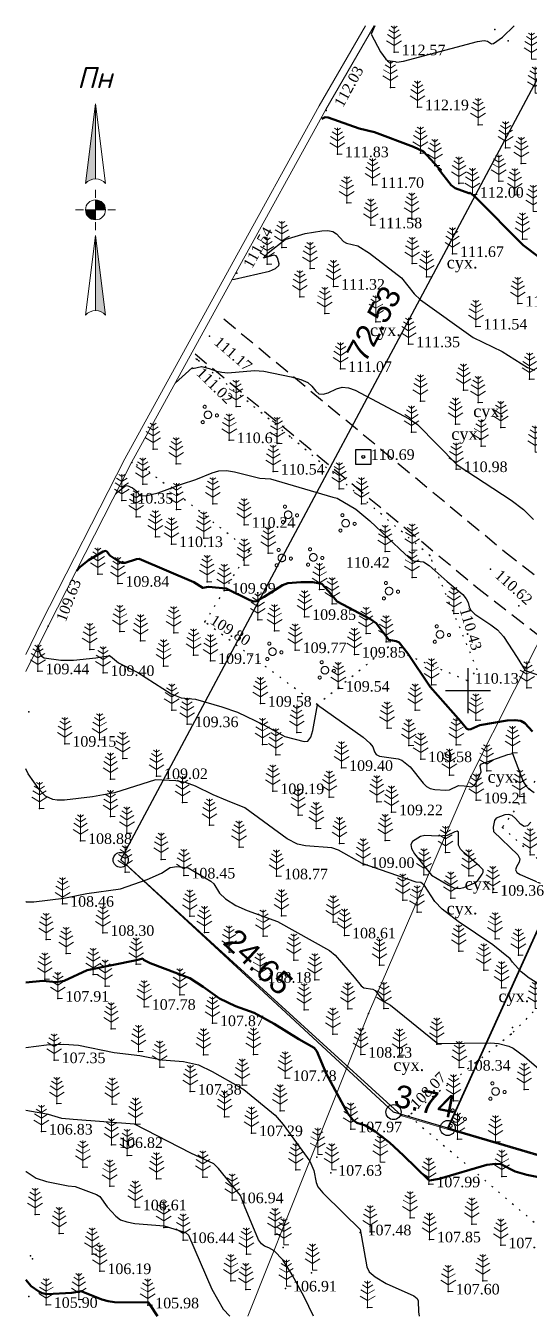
# Model space of a CAD drawing. Header units: millimetres. Extents: x 5405370.7 to 5405459.7, y 5524808.5 to 5524894.1.
# Drawn here: x 5405370.7 to 5405404.1, y 5524808.5 to 5524894.1 of the extents above; entities that cross this region are included whole.
import ezdxf
from ezdxf.enums import TextEntityAlignment as Align

# ---------------------------------------------------------------- set-up
doc = ezdxf.new("R2010")
doc.units = ezdxf.units.MM
doc.set_wipeout_variables(frame=1)
for name, pattern in [('DASHEDX2', [1.5, 1, -0.5]), ('HIDDEN', [0.5, 0, -0.5]), ('суцільна', [50, 50, 0])]:
    doc.linetypes.add(name, pattern=pattern)
for name, color, linetype, lineweight in [('#Лист (текст_ПН)', 250, 'Continuous', 0), ('#Штамп', 250, 'Continuous', 0), ('11900000', 1, 'Continuous', 30), ('82323000', 185, 'Сеточный', 20), ('Контур', 7, 'HIDDEN', 30), ('ограждение', 7, 'ZABOR', 20), ('ТОЧКИ', 7, 'Continuous', 30), ('усл. знак', 7, 'суцільна', 20)]:
    doc.layers.add(name, color=color, linetype=linetype, lineweight=lineweight)
for name, color, linetype in [('SC007', 7, 'Continuous'), ('горизонтали', 42, 'Continuous'), ('дороги', 7, 'Continuous'), ('Ділянки_Межі', 10, 'Continuous'), ('надписи', 7, 'Continuous'), ('отметки', 7, 'Continuous'), ('промеры', 185, 'Continuous'), ('Растительность', 7, 'Continuous')]:
    doc.layers.add(name, color=color, linetype=linetype)
doc.styles.get("Standard").update_dxf_attribs({"font": 'arial.ttf'})
doc.styles.add('times', font='times.ttf')
doc.styles.add('Мой_Топо', font='isocpeui.ttf')
doc.linetypes.add('ZABOR', pattern='A,1,-0.1,[132,ltypeshp.shx,S=0.25,R=0,X=-0.1,Y=0],-0.4,1', length=2.5)
doc.linetypes.add('ЗаборДерПр', pattern='A,1,[130,ltypeshp.shx,S=0.25,R=0,X=0,Y=-0.25],1.5', length=2.5)
doc.linetypes.add('Сеточный', pattern='A,2.2,["<",Standard,S=0.5,R=90,X=0,Y=0],2.2,["<",Standard,S=0.5,R=270,X=-0.5,Y=0],0.1', length=4.5)

# ---------------------------------------------------------------- blocks, each defined once
blk = doc.blocks.new('A$C51FE15A3')
at = {"layer": 'Растительность', "color": 94, "lineweight": 0}
for points in [[(-0.201, 1.726), (0, 1.584), (0.201, 1.726)], [(0, 1.75), (0, 0), (0.319, 0)], [(-0.447, 1.172), (0, 0.895), (0.447, 1.172)], [(-0.343, 1.489), (0, 1.267), (0.343, 1.489)], [(-0.493, 0.753), (0, 0.444), (0.493, 0.753)]]:
    blk.add_lwpolyline(points, dxfattribs=at)
blk = doc.blocks.new('SYMBOL902')
at = {"layer": 'SC007'}
blk.add_lwpolyline([(-1.25, -1.25), (-1.25, 1.25), (1.25, 1.25), (1.25, -1.25)], close=True, dxfattribs=at)
blk.add_circle((0, 0), 0.25, dxfattribs=at)
blk = doc.blocks.new('A$C72385B22')
at = {"layer": 'усл. знак'}
for centre, radius in [((0, 0), 0.625), ((-0.02, 1.49), 0.25), ((-1.29, -0.64), 0.25), ((1.28, -0.76), 0.25)]:
    blk.add_circle(centre, radius, dxfattribs=at)
blk = doc.blocks.new('*U31')
at = {"color": 0}
for points in [[(-0.113, 0), (-0.109, -0.029), (-0.097, -0.056)], [(-0.113, 0), (-0.097, -0.056), (0, 0)], [(-0.097, -0.056), (0, -0.113), (0, 0)], [(-0.097, -0.056), (-0.08, -0.08), (-0.056, -0.097)], [(-0.097, -0.056), (-0.056, -0.097), (0, -0.113)], [(-0.056, -0.097), (-0.029, -0.109), (0, -0.113)]]:
    blk.add_solid(points, dxfattribs=at)
blk = doc.blocks.new('*U32')
at = {"color": 0}
for points in [[(0, 0), (0.097, 0.056), (0, 0.113)], [(0.097, 0.056), (0.029, 0.109), (0, 0.113)], [(0, 0), (0.113, 0), (0.097, 0.056)], [(0.097, 0.056), (0.056, 0.097), (0.029, 0.109)], [(0.097, 0.056), (0.08, 0.08), (0.056, 0.097)], [(0.113, 0), (0.109, 0.029), (0.097, 0.056)]]:
    blk.add_solid(points, dxfattribs=at)
blk = doc.blocks.new('*U33')
at = {"color": 0}
for points in [[(0, -1.136), (0.021, -1.138), (0, -0.288)], [(0.021, -1.138), (0.042, -1.142), (0, -0.288)], [(0.042, -1.142), (0.062, -1.15), (0, -0.288)], [(0.062, -1.15), (0.081, -1.16), (0, -0.288)], [(0.081, -1.16), (0.098, -1.173), (0, -0.288)], [(0.098, -1.173), (0.113, -1.188), (0, -0.288)]]:
    blk.add_solid(points, dxfattribs=at)
blk = doc.blocks.new('*U34')
at = {"color": 0}
for points in [[(-0.113, 0.297), (-0.098, 0.312), (0, 1.197)], [(-0.098, 0.312), (-0.081, 0.325), (0, 1.197)], [(-0.081, 0.325), (-0.062, 0.335), (0, 1.197)], [(-0.062, 0.335), (-0.042, 0.343), (0, 1.197)], [(-0.042, 0.343), (-0.021, 0.347), (0, 1.197)], [(-0.021, 0.347), (0, 0.349), (0, 1.197)]]:
    blk.add_solid(points, dxfattribs=at)
blk = doc.blocks.new('#Північ')
at = {"color": 7}
blk.add_wipeout([(-2.901, 10.635), (2.901, 10.635), (2.901, -7.981), (-2.901, -7.981)], dxfattribs=at).dxf.layer = '#Лист (текст_ПН)'
at = {"layer": '#Лист (текст_ПН)'}
for p, q in [((-0.663, 1.748), (0, 7.043)), ((0, 7.043), (0, 2.052)), ((0, 7.043), (0.663, 1.748)), ((0, 1.337), (0, 0.807)), ((-1.337, 0), (-0.807, 0)), ((-0.662, 0), (0.662, 0)), ((0, 0.662), (0, -0.662)), ((1.337, 0), (0.807, 0)), ((0, -1.337), (0, -0.807)), ((-0.663, -6.99), (0, -1.695)), ((0, -1.695), (0.663, -6.99)), ((0, -1.695), (0, -6.686))]:
    blk.add_line(p, q, dxfattribs=at)
at = {"layer": '#Лист (текст_ПН)', "flags": 128}
for points in [[(0, 7.043), (-0.663, 1.748, -0.218585), (0, 2.052)], [(0, 0), (-0.662, 0, 0.414214), (0, -0.662)]]:
    blk.add_lwpolyline(points, format="xyb", close=True, dxfattribs=at)
at = {"layer": '#Лист (текст_ПН)'}
blk.add_circle((0, 0), 0.662, dxfattribs=at)
for centre in [(0, 1.178), (0, -7.56)]:
    blk.add_arc(centre, 0.874, 40.67981, 139.32019, dxfattribs=at)
at = {"layer": '#Лист (текст_ПН)', "xscale": 5.883850111352785, "yscale": 5.883850111352785, "zscale": 5.883850111352785}
for name in ['*U34', '*U31', '*U32', '*U33']:
    blk.add_blockref(name, (0, 0), dxfattribs=at)
at = {"layer": '#Лист (текст_ПН)', "style": 'Мой_Топо'}
blk.add_text('Пн', height=1.4, dxfattribs=at).set_placement((-1.217, 8.077))

msp = doc.modelspace()

# ---------------------------------------------------------------- linework, layer by layer
at = {"layer": '11900000', "color": 7}
for points in [[(5405400, 5524848.5, 0), (5405400, 5524851.5, 0)], [(5405400, 5524848.5, 0), (5405400, 5524851.5, 0)], [(5405398.5, 5524850, 0), (5405401.5, 5524850, 0)], [(5405398.5, 5524850, 0), (5405401.5, 5524850, 0)]]:
    msp.add_polyline3d(points, dxfattribs=at)
at = {"layer": '82323000', "color": 7, "elevation": 114.18}
msp.add_lwpolyline([(5405425.906, 5524894.116), (5405418.996, 5524881.77), (5405408.873, 5524861.562), (5405400.188, 5524844.312), (5405393.4, 5524828.577), (5405385.402, 5524808.491)], dxfattribs=at)
at = {"layer": 'горизонтали', "color": 32}
for points in [[(5405393.826, 5524894.116, 112.5), (5405393.567, 5524893.572, 112.5), (5405394.187, 5524892.382, 112.5), (5405394.537, 5524891.892, 112.5), (5405394.667, 5524891.822, 112.5), (5405395.157, 5524891.752, 112.5), (5405395.277, 5524891.702, 112.5), (5405395.727, 5524891.762, 112.5), (5405400.637, 5524893.072, 112.5), (5405401.077, 5524893.132, 112.5), (5405401.287, 5524893.102, 112.5), (5405401.567, 5524892.922, 112.5), (5405401.697, 5524892.942, 112.5), (5405402.277, 5524893.352, 112.5), (5405403.062, 5524894.116, 112.5)], [(5405384.353, 5524877.274, 101.569), (5405384.507, 5524877.312, 111.5), (5405386.837, 5524877.842, 111.5), (5405387.237, 5524878.002, 111.5), (5405387.457, 5524878.202, 111.5), (5405387.477, 5524878.322, 111.5), (5405387.357, 5524878.722, 111.5), (5405387.267, 5524878.842, 111.5), (5405387.117, 5524878.892, 111.5), (5405386.427, 5524878.702, 111.5), (5405386.747, 5524879.042, 111.5), (5405387.877, 5524879.942, 111.5), (5405389.207, 5524880.332, 111.5), (5405390.297, 5524880.522, 111.5), (5405390.707, 5524880.542, 111.5), (5405391.027, 5524880.472, 111.5), (5405391.267, 5524880.312, 111.5), (5405391.747, 5524879.802, 111.5), (5405391.937, 5524879.682, 111.5), (5405392.697, 5524879.512, 111.5), (5405393.467, 5524879.022, 111.5), (5405395.577, 5524877.402, 111.5), (5405396.437, 5524876.332, 111.5), (5405396.857, 5524875.942, 111.5), (5405400.337, 5524873.442, 111.5), (5405402.267, 5524872.512, 111.5), (5405403.947, 5524871.442, 111.5), (5405404.417, 5524871.272, 111.5)], [(5405380.574, 5524870.403, 101.569), (5405381.717, 5524871.432, 111), (5405381.747, 5524871.382, 111), (5405382.327, 5524871.502, 111), (5405382.837, 5524871.382, 111), (5405383.317, 5524871.202, 111), (5405383.657, 5524871.122, 111), (5405384.067, 5524871.092, 111), (5405385.827, 5524871.252, 111), (5405386.447, 5524871.202, 111), (5405388.267, 5524870.822, 111), (5405388.907, 5524870.642, 111), (5405389.367, 5524870.442, 111), (5405389.637, 5524870.212, 111), (5405389.907, 5524869.862, 111), (5405390.107, 5524869.692, 111), (5405390.387, 5524869.662, 111), (5405390.717, 5524869.762, 111), (5405391.267, 5524870.032, 111), (5405391.647, 5524870.132, 111), (5405392.067, 5524870.102, 111), (5405392.517, 5524869.942, 111), (5405396.097, 5524868.032, 111), (5405396.657, 5524867.662, 111), (5405399.277, 5524864.982, 111), (5405402.857, 5524862.632, 111), (5405403.687, 5524862.012, 111), (5405404.337, 5524861.362, 111)], [(5405376.612, 5524863.045, 101.569), (5405376.857, 5524863.262, 110.5), (5405377.227, 5524863.572, 110.5), (5405377.377, 5524863.602, 110.5), (5405377.747, 5524863.452, 110.5), (5405378.067, 5524863.182, 110.5), (5405378.157, 5524863.022, 110.5), (5405378.257, 5524862.942, 110.5), (5405378.597, 5524862.922, 110.5), (5405379.447, 5524863.122, 110.5), (5405380.997, 5524863.692, 110.5), (5405381.947, 5524864.002, 110.5), (5405383.017, 5524864.462, 110.5), (5405383.477, 5524864.592, 110.5), (5405383.977, 5524864.612, 110.5), (5405384.517, 5524864.522, 110.5), (5405386.197, 5524864.102, 110.5), (5405386.897, 5524864.062, 110.5), (5405391.037, 5524862.842, 110.5), (5405391.327, 5524862.782, 110.5), (5405392.547, 5524862.042, 110.5), (5405393.477, 5524861.262, 110.5), (5405395.837, 5524859.062, 110.5), (5405396.217, 5524858.692, 110.5), (5405396.387, 5524858.612, 110.5), (5405397.047, 5524858.542, 110.5), (5405397.417, 5524858.312, 110.5), (5405398.607, 5524857.252, 110.5), (5405399.647, 5524856.372, 110.5), (5405399.887, 5524856.082, 110.5), (5405400.007, 5524855.852, 110.5), (5405400.077, 5524855.552, 110.5), (5405400.197, 5524855.332, 110.5), (5405400.447, 5524855.082, 110.5), (5405401.517, 5524854.372, 110.5), (5405401.957, 5524854.032, 110.5), (5405402.357, 5524853.592, 110.5), (5405403.267, 5524852.202, 110.5), (5405403.797, 5524851.342, 110.5), (5405406.557, 5524850.392, 110.5)], [(5405371.477, 5524852.882, 109.5), (5405371.607, 5524852.422, 109.5), (5405371.697, 5524852.282, 109.5), (5405371.887, 5524852.182, 109.5), (5405372.987, 5524852.022, 109.5), (5405373.827, 5524852.032, 109.5), (5405375.307, 5524852.172, 109.5), (5405376.127, 5524852.302, 109.5), (5405376.287, 5524852.282, 109.5), (5405376.807, 5524851.852, 109.5), (5405378.087, 5524851.202, 109.5), (5405380.317, 5524849.792, 109.5), (5405380.977, 5524849.512, 109.5), (5405381.927, 5524849.432, 109.5), (5405383.677, 5524848.922, 109.5), (5405384.697, 5524848.562, 109.5), (5405386.457, 5524847.722, 109.5), (5405387.847, 5524846.962, 109.5), (5405389.127, 5524846.622, 109.5), (5405389.377, 5524846.652, 109.5), (5405389.567, 5524846.902, 109.5), (5405389.697, 5524847.362, 109.5), (5405390.017, 5524849.062, 109.5), (5405393.047, 5524846.902, 109.5), (5405393.477, 5524846.522, 109.5), (5405393.677, 5524846.262, 109.5), (5405393.787, 5524845.942, 109.5), (5405393.917, 5524845.762, 109.5), (5405394.137, 5524845.642, 109.5), (5405395.357, 5524845.482, 109.5), (5405395.617, 5524845.392, 109.5), (5405396.157, 5524844.942, 109.5), (5405397.027, 5524843.862, 109.5), (5405397.247, 5524843.642, 109.5), (5405397.497, 5524843.502, 109.5), (5405397.787, 5524843.432, 109.5), (5405398.527, 5524843.392, 109.5), (5405398.767, 5524843.422, 109.5), (5405399.357, 5524843.702, 109.5), (5405399.737, 5524843.692, 109.5), (5405400.237, 5524843.612, 109.5), (5405400.407, 5524843.702, 109.5), (5405400.547, 5524843.882, 109.5), (5405400.877, 5524844.612, 109.5), (5405400.807, 5524845.022, 109.5), (5405400.887, 5524845.142, 109.5), (5405402.647, 5524845.762, 109.5), (5405402.947, 5524845.832, 109.5), (5405403.667, 5524843.982, 109.5), (5405403.837, 5524843.692, 109.5), (5405403.997, 5524843.522, 109.5), (5405404.377, 5524843.252, 109.5)], [(5405405.657, 5524829.942, 109), (5405404.047, 5524830.932, 109), (5405403.517, 5524831.352, 109), (5405402.947, 5524831.972, 109), (5405402.787, 5524832.202, 109), (5405401.637, 5524833.142, 109), (5405399.347, 5524834.672, 109), (5405398.287, 5524835.502, 109), (5405397.807, 5524836.012, 109), (5405397.107, 5524837.062, 109), (5405396.967, 5524837.212, 109), (5405396.867, 5524837.262, 109), (5405396.567, 5524837.292, 109), (5405392.967, 5524838.522, 109), (5405391.417, 5524839.412, 109), (5405390.957, 5524839.562, 109), (5405389.227, 5524839.692, 109), (5405388.687, 5524839.812, 109), (5405388.007, 5524840.162, 109), (5405385.197, 5524842.222, 109), (5405384.037, 5524842.692, 109), (5405383.097, 5524843.082, 109), (5405381.927, 5524843.652, 109), (5405381.257, 5524843.902, 109), (5405380.617, 5524844.012, 109), (5405379.257, 5524844.092, 109), (5405376.547, 5524843.222, 109), (5405375.097, 5524842.952, 109), (5405373.227, 5524842.742, 109), (5405372.747, 5524842.732, 109), (5405372.457, 5524842.772, 109), (5405371.977, 5524842.992, 109), (5405371.567, 5524843.412, 109), (5405370.827, 5524844.482, 109), (5405370.665, 5524844.811, 109)], [(5405404.177, 5524841.282, 109.5), (5405403.947, 5524841.032, 109.5), (5405403.717, 5524840.982, 109.5), (5405403.487, 5524841.132, 109.5), (5405403.157, 5524841.512, 109.5), (5405402.927, 5524841.712, 109.5), (5405402.687, 5524841.792, 109.5), (5405402.447, 5524841.762, 109.5), (5405401.877, 5524841.532, 109.5), (5405401.747, 5524841.392, 109.5), (5405401.667, 5524840.932, 109.5), (5405401.687, 5524840.652, 109.5), (5405403.307, 5524839.102, 109.5), (5405403.427, 5524838.832, 109.5), (5405403.387, 5524838.612, 109.5), (5405403.207, 5524838.302, 109.5), (5405403.157, 5524838.112, 109.5), (5405403.247, 5524837.942, 109.5), (5405403.467, 5524837.792, 109.5), (5405404.777, 5524837.232, 109.5)], [(5405370.665, 5524836.004, 108.5), (5405370.697, 5524835.992, 108.5), (5405371.187, 5524835.982, 108.5), (5405373.177, 5524836.222, 108.5), (5405374.707, 5524836.542, 108.5), (5405376.947, 5524836.852, 108.5), (5405378.707, 5524837.472, 108.5), (5405379.667, 5524837.892, 108.5), (5405380.237, 5524838.262, 108.5), (5405380.677, 5524838.322, 108.5), (5405381.427, 5524838.252, 108.5), (5405382.947, 5524837.352, 108.5), (5405383.147, 5524837.182, 108.5), (5405383.517, 5524836.562, 108.5), (5405383.917, 5524836.192, 108.5), (5405384.587, 5524835.742, 108.5), (5405385.347, 5524835.412, 108.5), (5405387.367, 5524834.672, 108.5), (5405390.807, 5524832.762, 108.5), (5405391.187, 5524832.452, 108.5), (5405392.457, 5524830.982, 108.5), (5405392.917, 5524830.402, 108.5), (5405393.087, 5524830.272, 108.5), (5405393.687, 5524830.202, 108.5), (5405393.837, 5524830.102, 108.5), (5405394.417, 5524829.362, 108.5), (5405394.857, 5524829.132, 108.5), (5405397.997, 5524826.592, 108.5), (5405401.497, 5524826.622, 108.5), (5405402.027, 5524826.592, 108.5), (5405402.717, 5524826.412, 108.5), (5405402.997, 5524826.282, 108.5), (5405403.747, 5524825.722, 108.5), (5405404.847, 5524824.772, 108.5)], [(5405370.665, 5524826.331, 107.5), (5405372.037, 5524826.502, 107.5), (5405373.187, 5524826.542, 107.5), (5405374.167, 5524826.472, 107.5), (5405376.527, 5524825.982, 107.5), (5405378.237, 5524825.792, 107.5), (5405379.687, 5524825.492, 107.5), (5405381.117, 5524825.382, 107.5), (5405382.127, 5524825.172, 107.5), (5405383.037, 5524824.722, 107.5), (5405384.897, 5524823.672, 107.5), (5405385.127, 5524823.542, 107.5), (5405387.207, 5524821.832, 107.5), (5405387.747, 5524821.222, 107.5), (5405389.507, 5524818.772, 107.5), (5405389.767, 5524818.162, 107.5), (5405389.917, 5524817.372, 107.5), (5405390.047, 5524817.072, 107.5), (5405390.367, 5524816.672, 107.5), (5405391.747, 5524815.332, 107.5), (5405392.837, 5524814.242, 107.5), (5405392.937, 5524813.752, 107.5), (5405393.287, 5524811.762, 107.5), (5405393.437, 5524811.432, 107.5), (5405393.837, 5524811.112, 107.5), (5405394.577, 5524810.652, 107.5), (5405396.407, 5524809.842, 107.5), (5405396.627, 5524809.672, 107.5), (5405396.697, 5524809.512, 107.5), (5405396.717, 5524808.782, 107.5), (5405396.751, 5524808.491, 107.5)], [(5405389.742, 5524808.491, 107), (5405389.127, 5524809.782, 107), (5405388.337, 5524811.242, 107), (5405387.707, 5524812.232, 107), (5405387.147, 5524812.832, 107), (5405386.787, 5524813.032, 107), (5405386.497, 5524813.142, 107), (5405386.307, 5524813.282, 107), (5405386.107, 5524813.552, 107), (5405385.167, 5524815.782, 107), (5405384.897, 5524816.502, 107), (5405383.457, 5524818.282, 107), (5405383.127, 5524818.602, 107), (5405381.617, 5524819.312, 107), (5405377.877, 5524821.232, 107), (5405373.797, 5524821.542, 107), (5405373.057, 5524821.602, 107), (5405372.177, 5524821.872, 107), (5405370.665, 5524822.139, 107)], [(5405370.665, 5524818.093, 106.5), (5405370.687, 5524818.082, 106.5), (5405371.347, 5524817.652, 106.5), (5405372.037, 5524817.422, 106.5), (5405373.467, 5524817.132, 106.5), (5405373.937, 5524817.092, 106.5), (5405375.357, 5524816.572, 106.5), (5405375.567, 5524816.442, 106.5), (5405376.057, 5524815.742, 106.5), (5405376.647, 5524815.122, 106.5), (5405376.947, 5524814.892, 106.5), (5405377.367, 5524814.742, 106.5), (5405377.897, 5524814.652, 106.5), (5405379.847, 5524814.482, 106.5), (5405381.247, 5524814.042, 106.5), (5405381.447, 5524813.862, 106.5), (5405382.997, 5524810.282, 106.5), (5405383.757, 5524808.962, 106.5), (5405384.198, 5524808.491, 106.5)]]:
    msp.add_polyline3d(points, dxfattribs=at)
at = {"layer": 'горизонтали', "color": 32, "lineweight": 50}
for points in [[(5405390.307, 5524887.932, 112), (5405390.517, 5524888.052, 112), (5405390.727, 5524888.042, 112), (5405392.777, 5524887.292, 112), (5405393.787, 5524887.062, 112), (5405396.387, 5524886.092, 112), (5405397.057, 5524885.772, 112), (5405397.987, 5524884.742, 112), (5405398.217, 5524884.542, 112), (5405398.027, 5524884.652, 112), (5405398.877, 5524883.532, 112), (5405399.137, 5524883.332, 112), (5405400.047, 5524883.012, 112), (5405400.187, 5524882.992, 112), (5405400.137, 5524883.042, 112), (5405400.487, 5524882.752, 112), (5405403.667, 5524879.552, 112), (5405406.827, 5524877.162, 112)], [(5405374.018, 5524857.956, 101.569), (5405374.018, 5524857.956, 101.569), (5405374.018, 5524857.956, 101.569), (5405374.257, 5524858.192, 110), (5405374.827, 5524858.662, 110), (5405375.787, 5524859.232, 110), (5405375.967, 5524859.272, 110), (5405376.067, 5524859.212, 110), (5405376.237, 5524858.972, 110), (5405376.837, 5524858.572, 110), (5405377.037, 5524858.492, 110), (5405377.247, 5524858.482, 110), (5405378.007, 5524858.732, 110), (5405378.187, 5524858.752, 110), (5405381.807, 5524857.192, 110), (5405382.407, 5524856.812, 110), (5405382.777, 5524856.892, 110), (5405383.947, 5524856.772, 110), (5405385.517, 5524856.002, 110), (5405385.777, 5524855.922, 110), (5405385.937, 5524855.932, 110), (5405386.487, 5524856.232, 110), (5405387.687, 5524857.002, 110), (5405388.037, 5524857.132, 110), (5405388.907, 5524857.202, 110), (5405389.697, 5524857.192, 110), (5405390.297, 5524857.082, 110), (5405390.747, 5524856.602, 110), (5405391.317, 5524855.912, 110), (5405393.537, 5524854.742, 110), (5405393.907, 5524854.472, 110), (5405394.397, 5524853.832, 110), (5405394.737, 5524853.372, 110), (5405395.237, 5524853.292, 110), (5405395.427, 5524853.192, 110), (5405396.007, 5524852.462, 110), (5405397.497, 5524850.252, 110), (5405399.527, 5524847.942, 110), (5405399.897, 5524847.482, 110), (5405400.037, 5524847.422, 110), (5405400.177, 5524847.442, 110), (5405400.787, 5524847.702, 110), (5405402.597, 5524848.012, 110), (5405403.107, 5524848.052, 110), (5405403.507, 5524847.992, 110), (5405403.777, 5524847.832, 110), (5405404.287, 5524847.282, 110)], [(5405370.665, 5524830.627, 108), (5405371.797, 5524830.742, 108), (5405372.667, 5524830.652, 108), (5405373.207, 5524830.752, 108), (5405374.737, 5524831.462, 108), (5405377.997, 5524832.122, 108), (5405378.427, 5524832.222, 108), (5405378.477, 5524832.132, 108), (5405378.907, 5524831.922, 108), (5405381.547, 5524830.912, 108), (5405382.427, 5524830.342, 108), (5405383.517, 5524829.562, 108), (5405384.577, 5524829.072, 108), (5405385.817, 5524828.612, 108), (5405387.137, 5524827.902, 108), (5405388.777, 5524826.872, 108), (5405389.787, 5524826.292, 108), (5405389.977, 5524826.082, 108), (5405390.617, 5524824.562, 108), (5405392.037, 5524821.942, 108), (5405392.367, 5524821.512, 108), (5405392.617, 5524821.322, 108), (5405393.197, 5524821.142, 108), (5405393.837, 5524820.742, 108), (5405394.787, 5524820.022, 108), (5405395.727, 5524819.152, 108), (5405397.377, 5524817.532, 108), (5405397.447, 5524817.492, 108), (5405398.077, 5524817.612, 108), (5405401.257, 5524818.542, 108), (5405401.827, 5524818.612, 108), (5405402.167, 5524818.572, 108), (5405403.117, 5524818.082, 108), (5405403.907, 5524817.872, 108), (5405406.937, 5524817.272, 108)], [(5405370.665, 5524810.896, 106), (5405371.027, 5524810.492, 106), (5405371.527, 5524810.132, 106), (5405371.757, 5524810.022, 106), (5405372.067, 5524809.962, 106), (5405373.727, 5524810.032, 106), (5405374.347, 5524810.152, 106), (5405375.717, 5524809.602, 106), (5405376.127, 5524809.482, 106), (5405376.557, 5524809.412, 106), (5405378.807, 5524809.402, 106), (5405378.897, 5524809.272, 106), (5405379.4, 5524808.491, 106)]]:
    msp.add_polyline3d(points, dxfattribs=at)
at = {"layer": 'горизонтали', "color": 32}
msp.add_polyline3d([(5405398.697, 5524837.082, 109), (5405399.067, 5524836.912, 109), (5405399.417, 5524836.862, 109), (5405399.727, 5524836.932, 109), (5405400.457, 5524837.252, 109), (5405400.657, 5524837.392, 109), (5405400.937, 5524837.812, 109), (5405401.007, 5524837.962, 109), (5405400.997, 5524838.102, 109), (5405400.767, 5524838.352, 109), (5405399.737, 5524839.242, 109), (5405399.497, 5524839.492, 109), (5405399.357, 5524839.742, 109), (5405399.357, 5524840.602, 109), (5405399.277, 5524840.672, 109), (5405399.127, 5524840.632, 109), (5405398.627, 5524840.382, 109), (5405398.017, 5524840.342, 109), (5405397.137, 5524840.392, 109), (5405396.857, 5524840.322, 109), (5405396.317, 5524839.982, 109), (5405396.197, 5524839.792, 109), (5405396.247, 5524839.522, 109), (5405396.457, 5524839.182, 109), (5405397.567, 5524837.762, 109), (5405398.697, 5524837.082, 109)], close=True, dxfattribs=at)
at = {"layer": 'дороги', "color": 7, "linetype": 'DASHEDX2', "elevation": 111.172}
for points in [[(5405383.804, 5524874.666), (5405402.423, 5524859.231), (5405416.105, 5524848.587), (5405435.343, 5524831.304), (5405459.049, 5524812.123), (5405459.658, 5524811.644)], [(5405381.89, 5524872.356), (5405400.545, 5524856.891), (5405414.179, 5524846.285), (5405433.395, 5524829.02), (5405457.177, 5524809.779), (5405458.812, 5524808.491)]]:
    msp.add_lwpolyline(points, dxfattribs=at)
at = {"layer": 'Ділянки_Межі'}
msp.add_lwpolyline([(5405431.196, 5524894.116), (5405431.505, 5524893.983), (5405426.773, 5524883.037), (5405398.65, 5524820.978), (5405395.058, 5524822.036), (5405376.96, 5524838.77)], dxfattribs=at)
at = {"layer": 'Ділянки_Межі', "lineweight": 35}
msp.add_lwpolyline([(5405398.65, 5524820.978), (5405426.773, 5524883.037), (5405448.794, 5524873.396), (5405421.901, 5524814.408), (5405420.84, 5524814.44)], close=True, dxfattribs=at)
at = {"layer": 'Контур', "color": 7, "linetype": 'HIDDEN'}
for points, elevation in [([(5405388.187, 5524866.866), (5405382.021, 5524871.967), (5405381.571, 5524872.215)], 110.13), ([(5405397.474, 5524858.957), (5405388.187, 5524866.866)], 110.13), ([(5405399.952, 5524850.666), (5405394.704, 5524852.881), (5405390.007, 5524849.06), (5405382.543, 5524854.559), (5405385.499, 5524859.286), (5405378.646, 5524864.682), (5405377.68, 5524865.14)], 110.13), ([(5405400.617, 5524851.372), (5405397.474, 5524858.957)], 110.13), ([(5405399.952, 5524850.666), (5405400.617, 5524851.372)], 110.13), ([(5405417.998, 5524812.717), (5405423.786, 5524820.419), (5405424.121, 5524835.004), (5405408.573, 5524849.882), (5405402.276, 5524840.925), (5405409.749, 5524834.287), (5405402.862, 5524827.195), (5405396.074, 5524821.79)], 107.865), ([(5405396.074, 5524821.79), (5405407.289, 5524812.267)], 107.865)]:
    msp.add_lwpolyline(points, dxfattribs=dict(at, elevation=elevation))
at = {"layer": 'ограждение', "color": 7, "linetype": 'ЗаборДерПр'}
for points, elevation in [([(5405393.766, 5524894.116), (5405390.57, 5524888.57), (5405384.62, 5524877.76), (5405377.68, 5524865.14), (5405372.14, 5524854.27), (5405370.665, 5524851.268)], 101.569), ([(5405459.658, 5524822.094), (5405442.321, 5524813.921), (5405421.126, 5524814.275), (5405398.618, 5524820.908), (5405395.605, 5524821.796), (5405376.96, 5524838.77), (5405397.231, 5524876.754), (5405406.496, 5524894.116)], 107.24)]:
    msp.add_lwpolyline(points, dxfattribs=dict(at, elevation=elevation))
at = {"layer": 'ограждение', "color": 7, "linetype": 'ByBlock', "elevation": 101.569}
msp.add_lwpolyline([(5405393.189, 5524894.116), (5405390.134, 5524888.815), (5405384.182, 5524878.001), (5405377.238, 5524865.374), (5405371.693, 5524854.494), (5405370.665, 5524852.402)], dxfattribs=at)
at = {"layer": 'отметки', "color": 7}
for p in [(5405401.789, 5524893.881, 112.546), (5405402.66, 5524893.11, 112.474), (5405395.095, 5524892.362, 112.574), (5405394.848, 5524890.033, 112.274), (5405396.649, 5524888.713, 112.189), (5405390.58, 5524888.486, 112.028), (5405400.667, 5524887.555, 112.265), (5405391.334, 5524885.597, 111.831), (5405396.836, 5524885.663, 111.983), (5405402.496, 5524886.009, 112.256), (5405397.804, 5524884.843, 111.997), (5405403.536, 5524884.973, 112.246), (5405393.672, 5524883.557, 111.704), (5405399.396, 5524883.645, 112.035), (5405399.4, 5524883.664, 112.007), (5405402.037, 5524883.808, 112.162), (5405400.29, 5524882.914, 111.998), (5405403.102, 5524882.906, 112.134), (5405391.953, 5524882.374, 111.576), (5405396.266, 5524881.275, 111.768), (5405393.549, 5524880.88, 111.585), (5405387.654, 5524879.409, 111.468), (5405403.616, 5524879.96, 112.021), (5405398.971, 5524878.975, 111.67), (5405384.656, 5524877.706, 111.535), (5405386.673, 5524878.31, 111.55), (5405389.517, 5524878.008, 111.385), (5405396.296, 5524878.351, 111.564), (5405391.082, 5524876.812, 111.323), (5405397.252, 5524877.457, 111.579), (5405388.842, 5524876.137, 111.294), (5405390.493, 5524875.028, 111.242), (5405403.302, 5524875.691, 111.777), (5405393.893, 5524874.478, 111.321), (5405400.526, 5524874.168, 111.535), (5405382.847, 5524873.511, 111.172), (5405396.06, 5524872.99, 111.349), (5405382.021, 5524871.967, 111.023), (5405391.546, 5524871.346, 111.068), (5405404.087, 5524870.667, 111.452), (5405399.696, 5524869.934, 111.344), (5405396.842, 5524869.217, 111.13), (5405400.666, 5524869.113, 111.365), (5405384.609, 5524868.863, 110.85), (5405399.167, 5524867.675, 111.177), (5405402.176, 5524867.457, 111.274), (5405384.162, 5524866.624, 110.613), (5405387.346, 5524866.405, 110.772), (5405388.187, 5524866.866, 110.902), (5405396.252, 5524867.145, 110.932), (5405379.105, 5524866.015, 110.797), (5405400.864, 5524866.225, 111.151), (5405377.696, 5524865.141, 110.707), (5405378.646, 5524864.682, 110.644), (5405380.642, 5524865.047, 110.608), (5405399.213, 5524864.704, 110.979), (5405387.08, 5524864.541, 110.54), (5405378.425, 5524863.696, 110.573), (5405391.462, 5524863.387, 110.551), (5405377.034, 5524862.616, 110.35), (5405383.071, 5524862.404, 110.36), (5405392.938, 5524862.394, 110.546), (5405377.983, 5524861.538, 110.384), (5405380.652, 5524862.028, 110.384), (5405385.145, 5524861.004, 110.235), (5405379.258, 5524860.206, 110.131), (5405380.332, 5524859.729, 110.133), (5405382.464, 5524860.116, 110.175), (5405385.499, 5524859.286, 110.127), (5405386.75, 5524859.113, 110.132), (5405394.508, 5524859.235, 110.42), (5405396.296, 5524859.328, 110.551), (5405397.474, 5524858.957, 110.528), (5405385.16, 5524858.327, 110.129), (5405401.484, 5524858.061, 110.62), (5405375.445, 5524857.72, 109.823), (5405376.774, 5524857.099, 109.84), (5405382.69, 5524857.231, 110.027), (5405396.284, 5524857.511, 110.426), (5405383.832, 5524856.644, 109.987), (5405390.155, 5524856.717, 109.964), (5405390.992, 5524855.752, 109.968), (5405403.365, 5524855.619, 110.692), (5405403.365, 5524855.619, 110.692), (5405382.543, 5524854.559, 109.801), (5405386.052, 5524854.692, 109.939), (5405389.162, 5524854.895, 109.847), (5405399.064, 5524855.115, 110.434), (5405372.146, 5524854.269, 109.628), (5405376.908, 5524853.933, 109.632), (5405380.473, 5524853.841, 109.829), (5405387.17, 5524853.976, 109.905), (5405393.236, 5524853.791, 109.884), (5405374.906, 5524852.736, 109.561), (5405378.283, 5524853.295, 109.686), (5405388.53, 5524852.694, 109.769), (5405394.56, 5524853.235, 109.978), (5405394.704, 5524852.881, 109.908), (5405381.797, 5524852.355, 109.713), (5405382.919, 5524851.979, 109.715), (5405392.459, 5524852.398, 109.846), (5405371.472, 5524851.288, 109.444), (5405375.789, 5524851.174, 109.401), (5405379.808, 5524851.635, 109.601), (5405391.392, 5524850.137, 109.54), (5405397.585, 5524850.393, 110.019), (5405399.952, 5524850.666, 110.13), (5405403.909, 5524850.194, 110.448), (5405370.859, 5524848.597, 109.178), (5405380.346, 5524848.702, 109.431), (5405386.223, 5524849.137, 109.576), (5405390.007, 5524849.06, 109.5), (5405396.496, 5524848.698, 109.804), (5405381.366, 5524847.778, 109.358), (5405400.525, 5524848.043, 110.085), (5405375.562, 5524846.737, 109.27), (5405388.642, 5524847.224, 109.544), (5405394.63, 5524847.516, 109.556), (5405373.255, 5524846.48, 109.154), (5405386.372, 5524846.434, 109.42), (5405396.077, 5524846.349, 109.596), (5405399.224, 5524846.411, 109.888), (5405402.955, 5524845.884, 109.503), (5405377.091, 5524845.498, 109.197), (5405387.251, 5524845.739, 109.369), (5405396.863, 5524845.458, 109.584), (5405379.335, 5524844.334, 109.02), (5405391.613, 5524844.876, 109.398), (5405398.762, 5524844.389, 109.669), (5405400.188, 5524844.312, 109.77), (5405401.238, 5524844.686, 109.381), (5405376.278, 5524844.119, 109.108), (5405387.052, 5524843.334, 109.191), (5405381.064, 5524842.575, 108.87), (5405390.798, 5524842.931, 109.267), (5405393.952, 5524842.618, 109.183), (5405400.545, 5524842.726, 109.215), (5405403.431, 5524842.978, 109.35), (5405371.567, 5524842.183, 108.964), (5405376.28, 5524841.638, 108.846), (5405388.731, 5524841.743, 109.159), (5405394.92, 5524841.928, 109.217), (5405382.85, 5524841.08, 108.775), (5405389.934, 5524840.847, 109.13), (5405402.276, 5524840.925, 109.634), (5405374.297, 5524840.026, 108.885), (5405377.373, 5524840.533, 108.701), (5405391.476, 5524839.849, 109.032), (5405394.511, 5524840.046, 109.103), (5405384.807, 5524839.608, 108.783), (5405398.504, 5524839.265, 108.83), (5405404.118, 5524839.104, 109.611), (5405379.641, 5524838.806, 108.541), (5405393.041, 5524838.434, 108.997), (5405377.256, 5524837.966, 108.582), (5405381.152, 5524837.738, 108.447), (5405387.299, 5524837.681, 108.774), (5405397.079, 5524837.769, 109.038), (5405400.062, 5524837.707, 108.793), (5405401.64, 5524836.595, 109.358), (5405373.107, 5524835.862, 108.463), (5405395.674, 5524836.096, 108.917), (5405398.857, 5524836.219, 109.112), (5405381.548, 5524835.038, 108.229), (5405387.629, 5524835.047, 108.541), (5405396.617, 5524835.31, 108.85), (5405375.78, 5524833.929, 108.301), (5405382.51, 5524833.946, 108.272), (5405391.055, 5524834.648, 108.65), (5405372.011, 5524833.494, 108.255), (5405386.399, 5524833.712, 108.376), (5405391.809, 5524833.763, 108.614), (5405401.793, 5524833.536, 109.048), (5405373.34, 5524832.562, 108.165), (5405384.154, 5524832.652, 108.239), (5405399.386, 5524832.717, 108.826), (5405403.337, 5524832.45, 109.064), (5405377.989, 5524831.84, 107.966), (5405388.441, 5524832.124, 108.353), (5405394.129, 5524831.789, 108.651), (5405401.04, 5524831.461, 108.792), (5405371.925, 5524830.863, 108.012), (5405375.141, 5524831.163, 107.951), (5405386.204, 5524830.822, 108.18), (5405389.836, 5524830.815, 108.319), (5405375.923, 5524830.386, 107.957), (5405380.885, 5524829.806, 107.889), (5405402.23, 5524830.28, 108.835), (5405372.79, 5524829.563, 107.911), (5405378.522, 5524829.026, 107.779), (5405389.126, 5524828.818, 108.155), (5405392.028, 5524828.876, 108.369), (5405394.421, 5524828.906, 108.473), (5405383.046, 5524827.94, 107.871), (5405393.4, 5524828.577, 108.34), (5405376.325, 5524827.55, 107.664), (5405391.038, 5524827.21, 108.113), (5405402.862, 5524827.195, 108.552), (5405402.957, 5524827.643, 108.556), (5405397.928, 5524826.532, 108.495), (5405372.544, 5524825.482, 107.349), (5405378.136, 5524826.06, 107.524), (5405382.454, 5524825.823, 107.544), (5405385.763, 5524825.865, 107.786), (5405392.883, 5524825.846, 108.227), (5405395.463, 5524825.816, 108.4), (5405379.545, 5524825.021, 107.458), (5405399.418, 5524824.987, 108.345), (5405385.023, 5524823.813, 107.515), (5405387.872, 5524824.295, 107.778), (5405381.578, 5524823.391, 107.375), (5405399.04, 5524822.778, 108.249), (5405403.725, 5524823.535, 108.342), (5405372.722, 5524822.597, 107.114), (5405376.397, 5524822.561, 107.143), (5405387.529, 5524822.11, 107.542), (5405377.943, 5524821.223, 107), (5405383.85, 5524821.712, 107.304), (5405396.074, 5524821.79, 108.068), (5405371.696, 5524820.746, 106.827), (5405385.637, 5524820.639, 107.292), (5405392.216, 5524820.898, 107.974), (5405399.291, 5524820.235, 108.076), (5405376.35, 5524819.855, 106.82), (5405401.825, 5524820.068, 108.063), (5405377.394, 5524819.158, 106.88), (5405389.968, 5524819.05, 107.565), (5405394.093, 5524818.517, 107.948), (5405374.456, 5524818.389, 106.653), (5405379.342, 5524817.605, 106.739), (5405382.415, 5524817.714, 106.891), (5405388.574, 5524818.206, 107.358), (5405390.889, 5524818.014, 107.625), (5405402.25, 5524817.771, 107.963), (5405376.23, 5524817.126, 106.591), (5405397.4, 5524817.244, 107.994), (5405384.36, 5524816.19, 106.943), (5405371.279, 5524815.237, 106.263), (5405377.928, 5524815.717, 106.612), (5405396.155, 5524815.02, 107.897), (5405379.812, 5524814.375, 106.49), (5405400.256, 5524814.598, 107.947), (5405372.878, 5524813.974, 106.127), (5405381.106, 5524813.544, 106.445), (5405387.196, 5524813.903, 107.117), (5405392.837, 5524814.055, 107.485), (5405393.507, 5524814.094, 107.701), (5405397.444, 5524813.591, 107.85), (5405370.969, 5524812.494, 106.015), (5405375.061, 5524812.606, 106.26), (5405385.294, 5524812.613, 106.889), (5405387.737, 5524813.054, 107.042), (5405402.178, 5524813.199, 107.893), (5405371.108, 5524812.293, 106.332), (5405375.579, 5524811.486, 106.192), (5405384.273, 5524810.847, 106.673), (5405389.61, 5524811.368, 107.12), (5405400.978, 5524810.847, 107.822), (5405385.267, 5524810.259, 106.66), (5405387.893, 5524810.333, 106.913), (5405398.69, 5524810.135, 107.6), (5405370.867, 5524809.794, 105.862), (5405372.021, 5524809.246, 105.903), (5405374.182, 5524809.592, 105.938), (5405378.75, 5524809.212, 105.981), (5405393.339, 5524809.078, 107.329)]:
    msp.add_point(p, dxfattribs=at)
at = {"layer": 'ТОЧКИ'}
for centre in [(5405376.96, 5524838.77), (5405395.058, 5524822.036), (5405398.65, 5524820.978)]:
    msp.add_circle(centre, 0.5, dxfattribs=at)

# ---------------------------------------------------------------- block references
at = {"layer": 'отметки', "color": 7, "xscale": 0.400000000372529, "yscale": 0.400000000372529, "zscale": 0.400000000372529}
msp.add_blockref('SYMBOL902', (5405393.05, 5524865.51, 110.69), dxfattribs=at)
at = {"layer": 'Растительность', "color": 7}
for p in [(5405395.095, 5524892.362, 112.574), (5405404.215, 5524891.909, 112.423), (5405394.848, 5524890.033, 112.274), (5405404.445, 5524889.636, 112.381), (5405396.649, 5524888.713, 112.189), (5405400.667, 5524887.555, 112.265), (5405391.334, 5524885.597, 111.831), (5405396.836, 5524885.663, 111.983), (5405402.496, 5524886.009, 112.256), (5405397.804, 5524884.843, 111.997), (5405403.536, 5524884.973, 112.246), (5405393.672, 5524883.557, 111.704), (5405399.4, 5524883.664, 112.007), (5405402.037, 5524883.808, 112.162), (5405400.29, 5524882.914, 111.998), (5405403.102, 5524882.906, 112.134), (5405391.953, 5524882.374, 111.576), (5405404.331, 5524881.793, 112.162), (5405396.266, 5524881.275, 111.768), (5405393.549, 5524880.88, 111.585), (5405387.654, 5524879.409, 111.468), (5405403.616, 5524879.96, 112.021), (5405396.296, 5524878.351, 111.564), (5405398.971, 5524878.975, 111.67), (5405386.673, 5524878.31, 111.55), (5405389.517, 5524878.008, 111.385), (5405391.082, 5524876.812, 111.323), (5405397.252, 5524877.457, 111.579), (5405388.842, 5524876.137, 111.294), (5405390.493, 5524875.028, 111.242), (5405403.302, 5524875.691, 111.777), (5405393.893, 5524874.478, 111.321), (5405400.526, 5524874.168, 111.535), (5405396.06, 5524872.99, 111.349), (5405391.546, 5524871.346, 111.068), (5405404.087, 5524870.667, 111.452), (5405399.696, 5524869.934, 111.344), (5405396.842, 5524869.217, 111.13), (5405400.666, 5524869.113, 111.365), (5405384.609, 5524868.863, 110.85), (5405399.167, 5524867.675, 111.177), (5405402.176, 5524867.457, 111.274), (5405384.162, 5524866.624, 110.613), (5405387.346, 5524866.405, 110.772), (5405396.252, 5524867.145, 110.932), (5405379.105, 5524866.015, 110.797), (5405400.864, 5524866.225, 111.151), (5405404.464, 5524865.822, 111.241), (5405380.642, 5524865.047, 110.608), (5405399.213, 5524864.704, 110.979), (5405387.08, 5524864.541, 110.54), (5405378.425, 5524863.696, 110.573), (5405391.462, 5524863.387, 110.551), (5405377.034, 5524862.616, 110.35), (5405383.071, 5524862.404, 110.36), (5405392.938, 5524862.394, 110.546), (5405377.983, 5524861.538, 110.384), (5405380.652, 5524862.028, 110.384), (5405385.145, 5524861.004, 110.235), (5405379.258, 5524860.206, 110.131), (5405380.332, 5524859.729, 110.133), (5405382.464, 5524860.116, 110.175), (5405386.75, 5524859.113, 110.132), (5405394.508, 5524859.235, 110.42), (5405396.296, 5524859.328, 110.551), (5405385.16, 5524858.327, 110.129), (5405375.445, 5524857.72, 109.823), (5405376.774, 5524857.099, 109.84), (5405382.69, 5524857.231, 110.027), (5405396.284, 5524857.511, 110.426), (5405383.832, 5524856.644, 109.987), (5405390.155, 5524856.717, 109.964), (5405390.992, 5524855.752, 109.968), (5405386.052, 5524854.692, 109.939), (5405389.162, 5524854.895, 109.847), (5405399.064, 5524855.115, 110.434), (5405376.908, 5524853.933, 109.632), (5405380.473, 5524853.841, 109.829), (5405387.17, 5524853.976, 109.905), (5405393.236, 5524853.791, 109.884), (5405374.906, 5524852.736, 109.561), (5405378.283, 5524853.295, 109.686), (5405388.53, 5524852.694, 109.769), (5405394.56, 5524853.235, 109.978), (5405381.797, 5524852.355, 109.713), (5405382.919, 5524851.979, 109.715), (5405392.459, 5524852.398, 109.846), (5405371.472, 5524851.288, 109.444), (5405375.789, 5524851.174, 109.401), (5405379.808, 5524851.635, 109.601), (5405391.392, 5524850.137, 109.54), (5405397.585, 5524850.393, 110.019), (5405403.909, 5524850.194, 110.448), (5405380.346, 5524848.702, 109.431), (5405386.223, 5524849.137, 109.576), (5405396.496, 5524848.698, 109.804), (5405381.366, 5524847.778, 109.358), (5405394.63, 5524847.516, 109.556), (5405400.525, 5524848.043, 110.085), (5405375.562, 5524846.737, 109.27), (5405388.642, 5524847.224, 109.544), (5405373.255, 5524846.48, 109.154), (5405386.372, 5524846.434, 109.42), (5405396.077, 5524846.349, 109.596), (5405399.224, 5524846.411, 109.888), (5405402.955, 5524845.884, 109.503), (5405377.091, 5524845.498, 109.197), (5405387.251, 5524845.739, 109.369), (5405396.863, 5524845.458, 109.584), (5405376.278, 5524844.119, 109.108), (5405379.335, 5524844.334, 109.02), (5405391.613, 5524844.876, 109.398), (5405398.762, 5524844.389, 109.669), (5405401.238, 5524844.686, 109.381), (5405387.052, 5524843.334, 109.191), (5405381.064, 5524842.575, 108.87), (5405390.798, 5524842.931, 109.267), (5405393.952, 5524842.618, 109.183), (5405400.545, 5524842.726, 109.215), (5405403.431, 5524842.978, 109.35), (5405371.567, 5524842.183, 108.964), (5405376.28, 5524841.638, 108.846), (5405388.731, 5524841.743, 109.159), (5405394.92, 5524841.928, 109.217), (5405382.85, 5524841.08, 108.775), (5405389.934, 5524840.847, 109.13), (5405374.297, 5524840.026, 108.885), (5405377.373, 5524840.533, 108.701), (5405391.476, 5524839.849, 109.032), (5405394.511, 5524840.046, 109.103), (5405384.807, 5524839.608, 108.783), (5405398.504, 5524839.265, 108.83), (5405404.118, 5524839.104, 109.611), (5405379.641, 5524838.806, 108.541), (5405393.041, 5524838.434, 108.997), (5405377.256, 5524837.966, 108.582), (5405381.152, 5524837.738, 108.447), (5405387.299, 5524837.681, 108.774), (5405397.079, 5524837.769, 109.038), (5405400.062, 5524837.707, 108.793), (5405401.64, 5524836.595, 109.358), (5405373.107, 5524835.862, 108.463), (5405395.674, 5524836.096, 108.917), (5405398.857, 5524836.219, 109.112), (5405381.548, 5524835.038, 108.229), (5405387.629, 5524835.047, 108.541), (5405396.617, 5524835.31, 108.85), (5405375.78, 5524833.929, 108.301), (5405382.51, 5524833.946, 108.272), (5405391.055, 5524834.648, 108.65), (5405372.011, 5524833.494, 108.255), (5405386.399, 5524833.712, 108.376), (5405391.809, 5524833.763, 108.614), (5405401.793, 5524833.536, 109.048), (5405373.34, 5524832.562, 108.165), (5405384.154, 5524832.652, 108.239), (5405388.441, 5524832.124, 108.353), (5405399.386, 5524832.717, 108.826), (5405403.337, 5524832.45, 109.064), (5405377.989, 5524831.84, 107.966), (5405394.129, 5524831.789, 108.651), (5405401.04, 5524831.461, 108.792), (5405371.925, 5524830.863, 108.012), (5405375.141, 5524831.163, 107.951), (5405375.923, 5524830.386, 107.957), (5405386.204, 5524830.822, 108.18), (5405389.836, 5524830.815, 108.319), (5405372.79, 5524829.563, 107.911), (5405380.885, 5524829.806, 107.889), (5405402.23, 5524830.28, 108.835), (5405378.522, 5524829.026, 107.779), (5405389.126, 5524828.818, 108.155), (5405392.028, 5524828.876, 108.369), (5405394.421, 5524828.906, 108.473), (5405404.45, 5524828.916, 108.897), (5405383.046, 5524827.94, 107.871), (5405376.325, 5524827.55, 107.664), (5405391.038, 5524827.21, 108.113), (5405397.928, 5524826.532, 108.495), (5405372.544, 5524825.482, 107.349), (5405378.136, 5524826.06, 107.524), (5405382.454, 5524825.823, 107.544), (5405385.763, 5524825.865, 107.786), (5405392.883, 5524825.846, 108.227), (5405395.463, 5524825.816, 108.4), (5405379.545, 5524825.021, 107.458), (5405399.418, 5524824.987, 108.345), (5405385.023, 5524823.813, 107.515), (5405387.872, 5524824.295, 107.778), (5405403.725, 5524823.535, 108.342), (5405381.578, 5524823.391, 107.375), (5405399.04, 5524822.778, 108.249), (5405372.722, 5524822.597, 107.114), (5405376.397, 5524822.561, 107.143), (5405387.529, 5524822.11, 107.542), (5405377.943, 5524821.223, 107), (5405383.85, 5524821.712, 107.304), (5405371.696, 5524820.746, 106.827), (5405385.637, 5524820.639, 107.292), (5405392.216, 5524820.898, 107.974), (5405399.291, 5524820.235, 108.076), (5405376.35, 5524819.855, 106.82), (5405401.825, 5524820.068, 108.063), (5405377.394, 5524819.158, 106.88), (5405390.03, 5524819.23, 107.58), (5405394.18, 5524818.72, 107.96), (5405374.456, 5524818.389, 106.653), (5405379.342, 5524817.605, 106.739), (5405382.415, 5524817.714, 106.891), (5405388.574, 5524818.206, 107.358), (5405390.96, 5524818.2, 107.64), (5405402.25, 5524817.771, 107.963), (5405376.23, 5524817.126, 106.591), (5405397.4, 5524817.244, 107.994), (5405384.36, 5524816.19, 106.943), (5405371.279, 5524815.237, 106.263), (5405377.928, 5524815.717, 106.612), (5405396.155, 5524815.02, 107.897), (5405379.812, 5524814.375, 106.49), (5405400.256, 5524814.598, 107.947), (5405372.878, 5524813.974, 106.127), (5405381.106, 5524813.544, 106.445), (5405387.196, 5524813.903, 107.117), (5405393.507, 5524814.094, 107.701), (5405397.444, 5524813.591, 107.85), (5405375.061, 5524812.606, 106.26), (5405385.294, 5524812.613, 106.889), (5405387.79, 5524813.22, 107.05), (5405402.178, 5524813.199, 107.893), (5405375.579, 5524811.486, 106.192), (5405384.273, 5524810.847, 106.673), (5405389.68, 5524811.54, 107.13), (5405400.978, 5524810.847, 107.822), (5405385.267, 5524810.259, 106.66), (5405387.95, 5524810.49, 106.93), (5405398.69, 5524810.135, 107.6), (5405372.021, 5524809.246, 105.903), (5405374.182, 5524809.592, 105.938), (5405378.75, 5524809.212, 105.981), (5405393.339, 5524809.078, 107.329)]:
    msp.add_blockref('A$C51FE15A3', p, dxfattribs=at)
at = {"layer": 'усл. знак', "color": 7, "linetype": 'суцільна', "lineweight": 13, "xscale": 0.3999999998750298, "yscale": 0.3999999998750298, "zscale": 0.3999999998750298, "rotation": 265.3647753868261}
for p in [(5405382.747, 5524868.301), (5405388.066, 5524861.672), (5405391.883, 5524861.109), (5405387.651, 5524858.804), (5405389.737, 5524858.846), (5405394.762, 5524856.607), (5405398.141, 5524853.73), (5405387.029, 5524852.585), (5405390.507, 5524851.354), (5405401.83, 5524823.405), (5405399.199, 5524821.612)]:
    msp.add_blockref('A$C72385B22', p, dxfattribs=at)

# ---------------------------------------------------------------- texts
at = {"layer": 'надписи', "color": 7, "style": 'times'}
for p in [(5405398.585, 5524878.816, 111.861), (5405393.497, 5524874.33, 111.861), (5405400.343, 5524868.954, 111.861), (5405398.892, 5524867.443, 111.861), (5405401.299, 5524844.687, 111.861), (5405399.778, 5524837.586, 111.861), (5405398.581, 5524835.952, 111.861), (5405402.019, 5524830.13, 111.861), (5405395.046, 5524825.564, 111.861)]:
    msp.add_text('сух.', height=0.8, dxfattribs=at).set_placement(p, align=Align.TOP_LEFT)
at = {"layer": 'отметки', "color": 7, "style": 'times'}
for s, p in [('112.57', (5405395.595, 5524892.862, 112.574)), ('112.19', (5405397.149, 5524889.213, 112.189)), ('111.83', (5405391.834, 5524886.097, 111.831)), ('111.70', (5405394.172, 5524884.057, 111.704)), ('112.00', (5405400.79, 5524883.414, 111.998)), ('111.58', (5405394.049, 5524881.38, 111.585)), ('111.67', (5405399.471, 5524879.475, 111.67)), ('111.32', (5405391.582, 5524877.312, 111.323)), ('111.78', (5405403.802, 5524876.191, 111.777)), ('111.54', (5405401.026, 5524874.668, 111.535)), ('111.35', (5405396.56, 5524873.49, 111.349)), ('111.07', (5405392.046, 5524871.846, 111.068)), ('110.61', (5405384.662, 5524867.124, 110.613)), ('110.69', (5405393.549, 5524866.013, 110.692)), ('110.54', (5405387.58, 5524865.041, 110.54)), ('110.98', (5405399.713, 5524865.204, 110.979)), ('110.35', (5405377.534, 5524863.116, 110.35)), ('110.24', (5405385.645, 5524861.504, 110.235)), ('110.13', (5405380.832, 5524860.229, 110.133)), ('110.42', (5405391.897, 5524858.858, 110.42)), ('109.84', (5405377.274, 5524857.599, 109.84)), ('109.99', (5405384.332, 5524857.144, 109.987)), ('109.85', (5405389.662, 5524855.395, 109.847)), ('109.77', (5405389.03, 5524853.194, 109.769)), ('109.85', (5405392.959, 5524852.898, 109.846)), ('109.71', (5405383.419, 5524852.479, 109.715)), ('109.44', (5405371.972, 5524851.788, 109.444)), ('109.40', (5405376.289, 5524851.674, 109.401)), ('110.13', (5405400.452, 5524851.166, 110.13)), ('109.54', (5405391.892, 5524850.637, 109.54)), ('109.58', (5405386.723, 5524849.637, 109.576)), ('109.36', (5405381.866, 5524848.278, 109.358)), ('109.15', (5405373.755, 5524846.98, 109.154)), ('109.58', (5405397.363, 5524845.958, 109.584)), ('109.40', (5405392.113, 5524845.376, 109.398)), ('109.02', (5405379.835, 5524844.834, 109.02)), ('109.19', (5405387.552, 5524843.834, 109.191)), ('109.22', (5405395.42, 5524842.428, 109.217)), ('109.21', (5405401.045, 5524843.226, 109.215)), ('108.88', (5405374.797, 5524840.526, 108.885)), ('108.45', (5405381.652, 5524838.238, 108.447)), ('108.77', (5405387.799, 5524838.181, 108.774)), ('109.00', (5405393.541, 5524838.934, 108.997)), ('109.36', (5405402.14, 5524837.095, 109.358)), ('108.46', (5405373.607, 5524836.362, 108.463)), ('108.30', (5405376.28, 5524834.429, 108.301)), ('108.61', (5405392.309, 5524834.263, 108.614)), ('108.18', (5405386.704, 5524831.322, 108.18)), ('107.91', (5405373.29, 5524830.063, 107.911)), ('107.78', (5405379.022, 5524829.526, 107.779)), ('107.87', (5405383.546, 5524828.44, 107.871)), ('108.23', (5405393.383, 5524826.346, 108.227)), ('107.35', (5405373.044, 5524825.982, 107.349)), ('108.34', (5405399.918, 5524825.487, 108.345)), ('107.78', (5405388.372, 5524824.795, 107.778)), ('107.38', (5405382.078, 5524823.891, 107.375)), ('106.83', (5405372.196, 5524821.246, 106.827)), ('107.29', (5405386.137, 5524821.139, 107.292)), ('107.97', (5405392.716, 5524821.398, 107.974)), ('106.82', (5405376.85, 5524820.355, 106.82)), ('107.63', (5405391.389, 5524818.514, 107.625)), ('107.99', (5405397.9, 5524817.744, 107.994)), ('106.61', (5405378.428, 5524816.217, 106.612)), ('106.94', (5405384.86, 5524816.69, 106.943)), ('107.48', (5405393.337, 5524814.555, 107.485)), ('106.44', (5405381.606, 5524814.044, 106.445)), ('107.85', (5405397.944, 5524814.091, 107.85)), ('107.89', (5405402.678, 5524813.699, 107.893)), ('106.19', (5405376.079, 5524811.986, 106.192)), ('106.91', (5405388.393, 5524810.833, 106.913)), ('107.60', (5405399.19, 5524810.635, 107.6)), ('105.90', (5405372.521, 5524809.746, 105.903)), ('105.98', (5405379.25, 5524809.712, 105.981))]:
    msp.add_text(s, height=0.7, dxfattribs=at).set_placement(p, align=Align.TOP_LEFT)
for s, rotation, p in [('112.03', 61.11345, (5405391.08, 5524888.986, 112.028)), ('111.54', 61.11345, (5405385.049, 5524878.295, 111.535)), ('111.17', 319.19453, (5405383.552, 5524873.563, 111.172)), ('111.02', 315.57332, (5405382.42, 5524871.511, 111.023)), ('110.62', 318.14343, (5405402.19, 5524858.1, 110.62)), ('109.63', 68.89835, (5405372.646, 5524854.769, 109.628)), ('110.43', 286.71385, (5405400.102, 5524855.591, 110.434)), ('109.80', 327.68047, (5405383.203, 5524855.084, 109.801)), ('108.07', 46.19229, (5405396.086, 5524822.666, 108.068))]:
    msp.add_text(s, height=0.7, rotation=rotation, dxfattribs=at).set_placement(p, align=Align.TOP_LEFT)
at = {"layer": 'промеры', "char_height": 1.5, "attachment_point": 1}
for s, insert, rotation in [('72.53', (5405391.851, 5524872.383), 61.91278), ('24.65', (5405384.679, 5524834.336), 317.24252), ('3.74', (5405395.298, 5524823.886), 348.76867)]:
    msp.add_mtext(s, dxfattribs=dict(at, insert=insert, rotation=rotation))

# ---------------------------------------------------------------- next in the draw order: block references
at = {"layer": '#Штамп'}
msp.add_blockref('#Північ', (5405375.288, 5524881.902, -0.857), dxfattribs=at)

# ---------------------------------------------------------------- next in the draw order: linework, layer by layer
at = {"layer": 'Ділянки_Межі'}
msp.add_lwpolyline([(5405376.96, 5524838.77), (5405406.496, 5524894.116)], dxfattribs=at)

doc.saveas('drawing.dxf')
